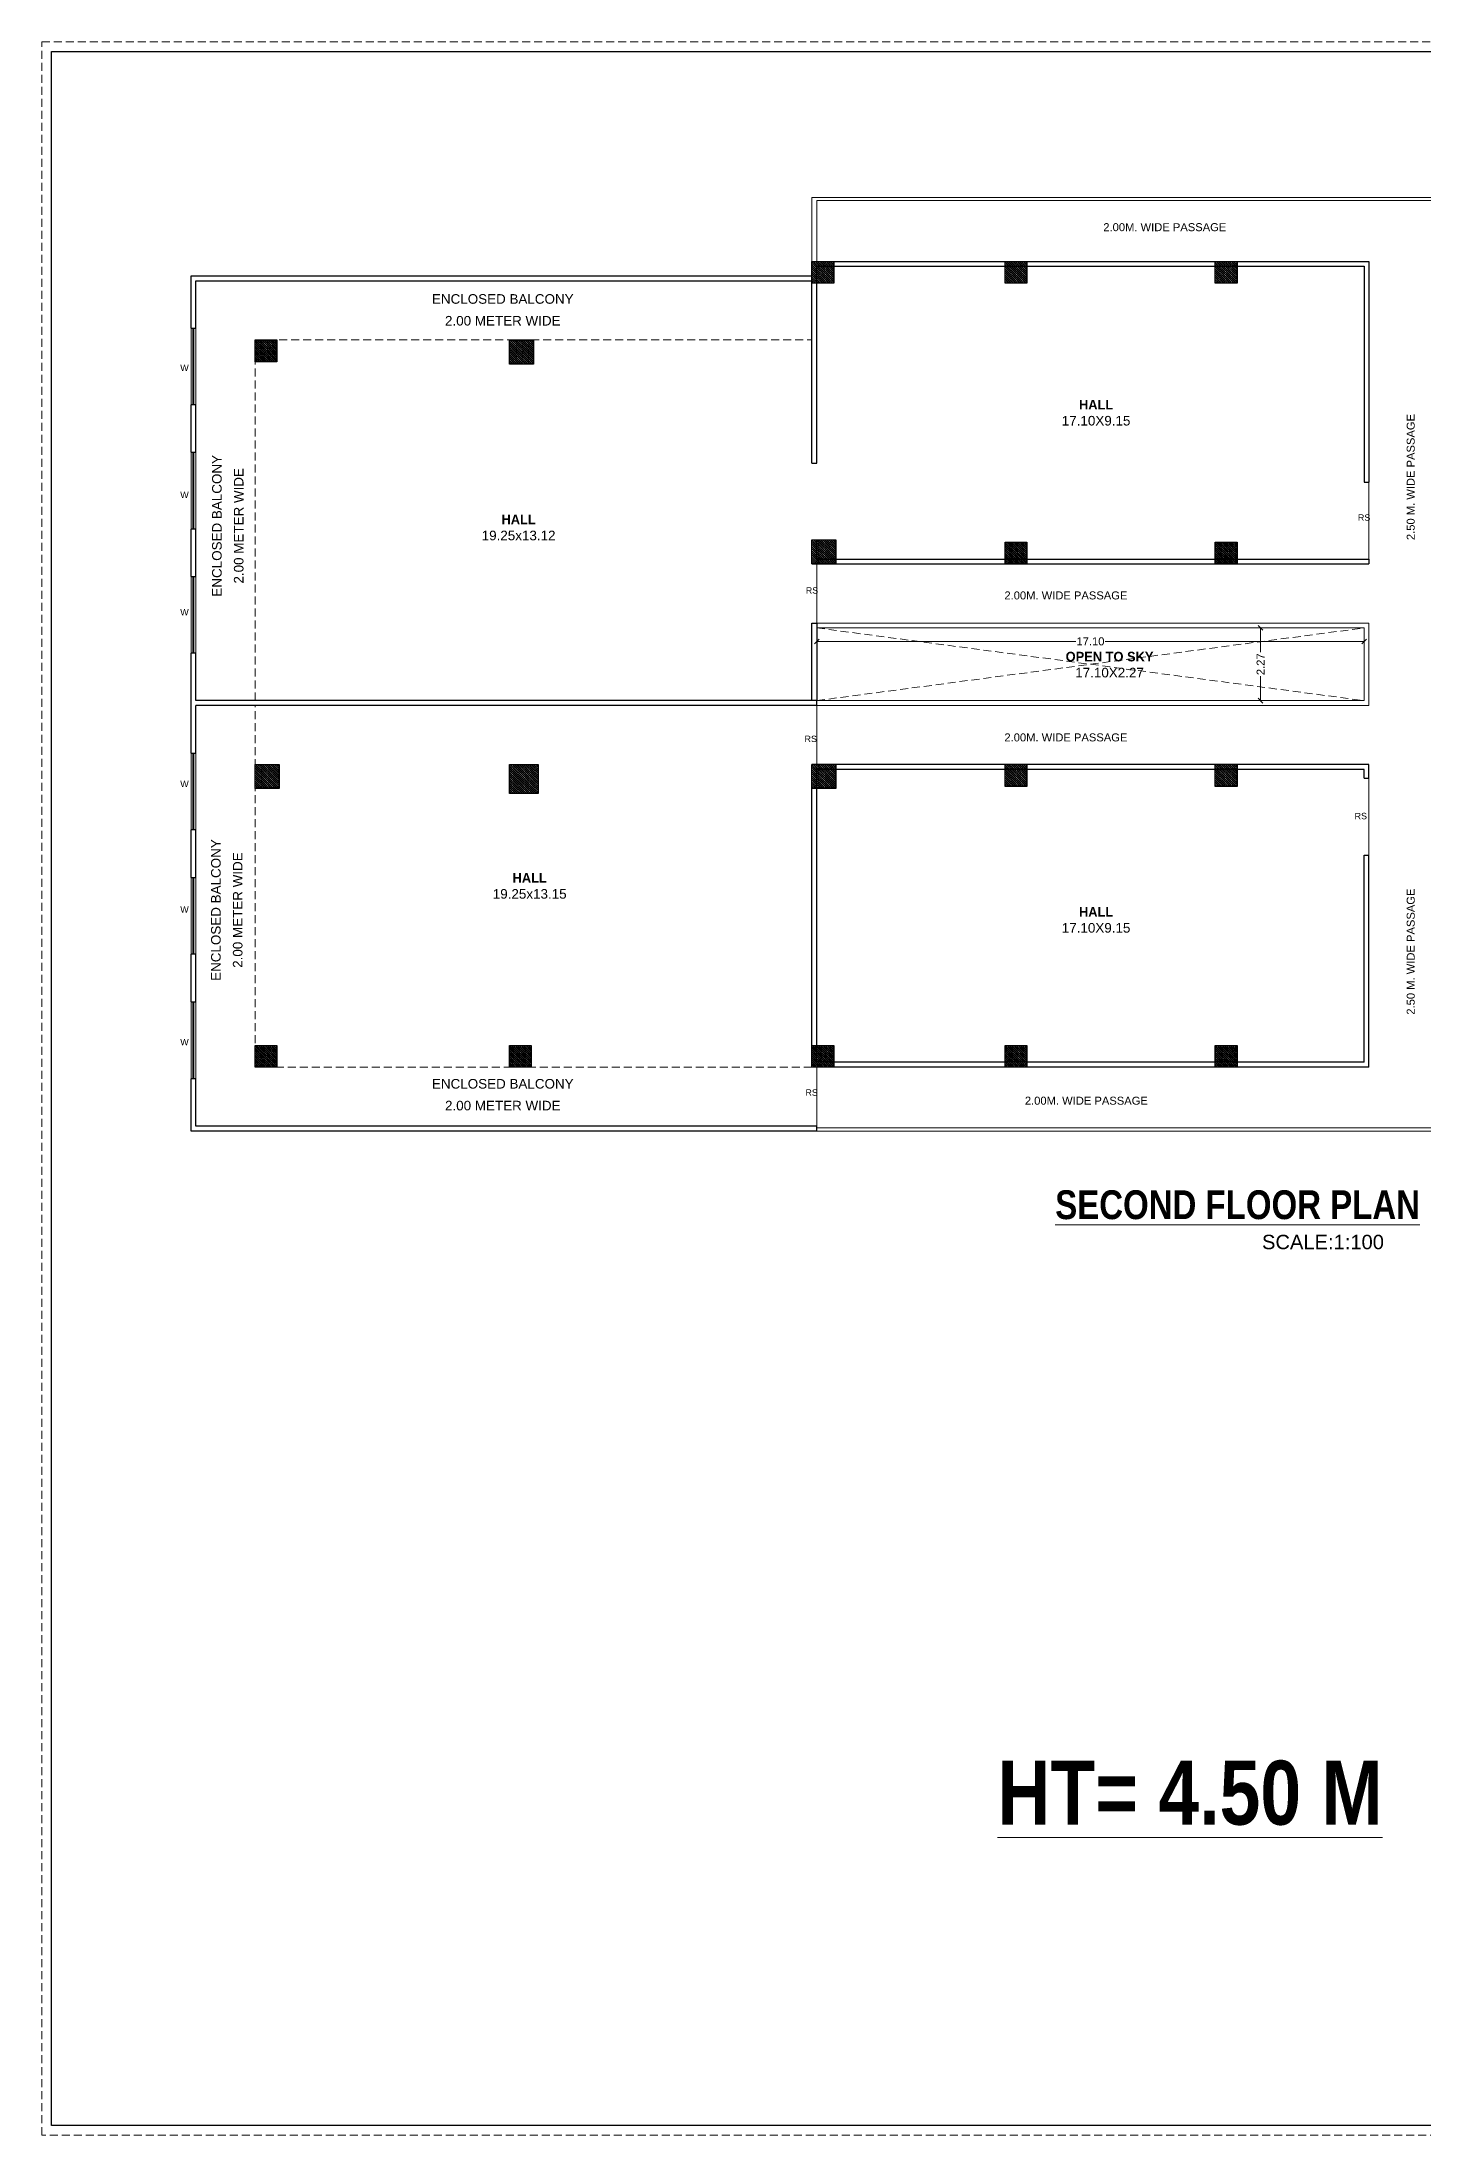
# Model space of a CAD drawing. Header units: feet. Extents: x 1354 to 2117, y 994 to 1430.
# Drawn here: x 1764.2 to 1807.4, y 994.2 to 1059.6 of the extents above; entities that cross this region are included whole.
import ezdxf

# ---------------------------------------------------------------- set-up
doc = ezdxf.new("R2010")
doc.units = ezdxf.units.FT
doc.linetypes.add('DASHED2', pattern=[0.375, 0.25, -0.125])
doc.linetypes.add('HIDDEN', pattern=[0.375, 0.25, -0.125])
for name, color, linetype, lineweight in [('COLUMN (DCPL)', 10, 'Continuous', 30), ('COLUMN HATCH (DCPL)', 42, 'Continuous', 5), ('DIAMENTION', 6, 'Continuous', 13), ('H', 253, 'Continuous', 5), ('tex', 7, 'Continuous', 15), ('wall', 7, 'Continuous', 30), ('WI', 252, 'Continuous', 9), ('WIN', 230, 'Continuous', 9)]:
    doc.layers.add(name, color=color, linetype=linetype, lineweight=lineweight)
doc.layers.add('Layer2', color=240, linetype='Continuous')
doc.styles.add('Arial Narrow', font='arial.ttf')
doc.styles.get("Standard").update_dxf_attribs({"font": 'arial.ttf'})
doc.dimstyles.new('SITE', dxfattribs={"dimtxt": 0.25, "dimasz": 0.15, "dimexe": 0.07, "dimexo": 0.07, "dimgap": 0.05, "dimtad": 0, "dimzin": 0, "dimdsep": 46, "dimtxsty": 'Arial Narrow', "dimblk": 'OBLIQUE', "dimcen": 0.09, "dimclrd": 4, "dimclre": 3, "dimclrt": 6, "dimadec": 0, "dimazin": 0, "dimtfac": 1, "dimtofl": 0, "dimtmove": 2, "dimatfit": 3, "dimfxl": 0.07, "dimfxlon": 1, "dimtolj": 1, "dimtzin": 0, "dimlwd": -1, "dimlwe": -1, "dimarcsym": 0})
pattern_1 = [(135, (7902.39748, 720.61888), (-0.03314563037, -0.03314563037), []), (135, (7902.39748, 720.652027), (-0.03314563037, -0.03314563037), [0, -0.046875])]

# ---------------------------------------------------------------- blocks, each defined once
blk = doc.blocks.new('_Oblique')
at = {"layer": 'Layer2', "color": 0, "lineweight": -2}
blk.add_line((-0.5, -0.5), (0.5, 0.5), dxfattribs=at)
blk = doc.blocks.new('*D175')
at = {"layer": 'DEFPOINTS', "color": 0}
for p in [(1802.3, 1041.25), (1805.536, 1041.25), (1805.536, 1038.978)]:
    blk.add_point(p, dxfattribs=at)
at = {"layer": 'DIAMENTION', "color": 3}
for p, q in [((1802.37, 1041.25), (1802.23, 1041.25)), ((1802.37, 1038.978), (1802.23, 1038.978))]:
    blk.add_line(p, q, dxfattribs=at)
at = {"layer": 'DIAMENTION', "color": 4}
for p, q in [((1802.3, 1041.25), (1802.3, 1040.491)), ((1802.3, 1038.978), (1802.3, 1039.737))]:
    blk.add_line(p, q, dxfattribs=at)
at = {"layer": 'DIAMENTION', "color": 4, "xscale": 0.15, "yscale": 0.15, "zscale": 0.15}
for p, rotation in [((1802.3, 1041.25), 90), ((1802.3, 1038.978), 270)]:
    blk.add_blockref('_Oblique', p, dxfattribs=dict(at, rotation=rotation))
at = {"layer": 'DIAMENTION', "color": 6, "insert": (1802.3, 1040.114), "char_height": 0.25, "attachment_point": 5, "rotation": 90, "style": 'Arial Narrow'}
blk.add_mtext('\\A1;2.27', dxfattribs=at)
blk = doc.blocks.new('*D176')
at = {"layer": 'DEFPOINTS', "color": 0}
for p in [(1788.436, 1041.25), (1805.536, 1041.25), (1805.536, 1040.828)]:
    blk.add_point(p, dxfattribs=at)
at = {"layer": 'DIAMENTION', "color": 3}
for p, q in [((1788.436, 1040.898), (1788.436, 1040.758)), ((1805.536, 1040.898), (1805.536, 1040.758))]:
    blk.add_line(p, q, dxfattribs=at)
at = {"layer": 'DIAMENTION', "color": 4}
for p, q in [((1788.436, 1040.828), (1796.526, 1040.828)), ((1805.536, 1040.828), (1797.445, 1040.828))]:
    blk.add_line(p, q, dxfattribs=at)
at = {"layer": 'DIAMENTION', "color": 4, "xscale": 0.15, "yscale": 0.15, "zscale": 0.15, "rotation": 180}
blk.add_blockref('_Oblique', (1788.436, 1040.828), dxfattribs=at)
at = {"layer": 'DIAMENTION', "color": 4, "xscale": 0.15, "yscale": 0.15, "zscale": 0.15}
blk.add_blockref('_Oblique', (1805.536, 1040.828), dxfattribs=at)
at = {"layer": 'DIAMENTION', "color": 6, "insert": (1796.986, 1040.828), "char_height": 0.25, "attachment_point": 5, "style": 'Arial Narrow'}
blk.add_mtext('\\A1;17.10', dxfattribs=at)

msp = doc.modelspace()

# ---------------------------------------------------------------- hatches: boundary and pattern name
at = {"layer": 'COLUMN HATCH (DCPL)'}
h = msp.add_hatch(dxfattribs=at)
h.set_pattern_fill('SACNCR', color=256, scale=0.5, angle=90, style=0)
h.set_pattern_definition(pattern_1)
h.paths.add_polyline_path([(1788.2856, 1052.0192), (1788.2856, 1052.6992), (1788.9656, 1052.6992), (1788.9656, 1052.0192)], flags=0)
h = msp.add_hatch(dxfattribs=at)
h.set_pattern_fill('SACNCR', color=256, scale=0.5, angle=90, style=0)
h.set_pattern_definition([(135, (7902.13248, 720.618886), (-0.03314563037, -0.03314563037), []), (135, (7902.13248, 720.65203), (-0.03314563037, -0.03314563037), [0, -0.046875])])
h.paths.add_polyline_path([(1794.3206, 1052.0192), (1794.3206, 1052.6992), (1795.0006, 1052.6992), (1795.0006, 1052.0192)], flags=0)
h = msp.add_hatch(dxfattribs=at)
h.set_pattern_fill('SACNCR', color=256, scale=0.5, angle=90, style=0)
h.set_pattern_definition([(135, (7902.39748, 720.618886), (-0.03314563037, -0.03314563037), []), (135, (7902.39748, 720.65203), (-0.03314563037, -0.03314563037), [0, -0.046875])])
h.paths.add_polyline_path([(1800.8856, 1052.0192), (1800.8856, 1052.6992), (1801.5656, 1052.6992), (1801.5656, 1052.0192)], flags=0)
h = msp.add_hatch(dxfattribs=at)
h.set_pattern_fill('SACNCR', color=256, scale=0.5, angle=90, style=0)
h.set_pattern_definition(pattern_1)
h.paths.add_polyline_path([(1770.8856, 1049.5649), (1770.8856, 1050.2449), (1771.5656, 1050.2449), (1771.5656, 1049.5649)], flags=0)
h = msp.add_hatch(dxfattribs=at)
h.set_pattern_fill('SACNCR', color=256, scale=0.5, angle=90, style=0)
h.set_pattern_definition([(135, (7902.43248, 720.58388), (-0.03314563037, -0.03314563037), []), (135, (7902.43248, 720.617027), (-0.03314563037, -0.03314563037), [0, -0.046875])])
h.paths.add_polyline_path([(1778.8356, 1049.4949), (1778.8356, 1050.2449), (1779.5856, 1050.2449), (1779.5856, 1049.4949)], flags=0)
h = msp.add_hatch(dxfattribs=at)
h.set_pattern_fill('SACNCR', color=256, scale=0.5, angle=90, style=0)
h.set_pattern_definition([(135, (7902.43248, 721.183886), (-0.03314563037, -0.03314563037), []), (135, (7902.43248, 721.21703), (-0.03314563037, -0.03314563037), [0, -0.046875])])
h.paths.add_polyline_path([(1788.2856, 1043.2492), (1788.2856, 1043.9992), (1789.0356, 1043.9992), (1789.0356, 1043.2492)], flags=0)
h = msp.add_hatch(dxfattribs=at)
h.set_pattern_fill('SACNCR', color=256, scale=0.5, angle=90, style=0)
h.set_pattern_definition([(135, (7902.13248, 721.148886), (-0.03314563037, -0.03314563037), []), (135, (7902.13248, 721.18203), (-0.03314563037, -0.03314563037), [0, -0.046875])])
h.paths.add_polyline_path([(1794.3206, 1043.2492), (1794.3206, 1043.9292), (1795.0006, 1043.9292), (1795.0006, 1043.2492)], flags=0)
h = msp.add_hatch(dxfattribs=at)
h.set_pattern_fill('SACNCR', color=256, scale=0.5, angle=90, style=0)
h.set_pattern_definition([(135, (7902.39748, 721.148886), (-0.03314563037, -0.03314563037), []), (135, (7902.39748, 721.18203), (-0.03314563037, -0.03314563037), [0, -0.046875])])
h.paths.add_polyline_path([(1800.8856, 1043.2492), (1800.8856, 1043.9292), (1801.5656, 1043.9292), (1801.5656, 1043.2492)], flags=0)
h = msp.add_hatch(dxfattribs=at)
h.set_pattern_fill('SACNCR', color=256, scale=0.5, angle=90, style=0)
h.set_pattern_definition([(135, (7902.43248, 720.583877), (-0.03314563037, -0.03314563037), []), (135, (7902.43248, 720.617023), (-0.03314563037, -0.03314563037), [0, -0.046875])])
h.paths.add_polyline_path([(1770.8856, 1036.2275), (1770.8856, 1036.9775), (1771.6356, 1036.9775), (1771.6356, 1036.2275)], flags=0)
h = msp.add_hatch(dxfattribs=at)
h.set_pattern_fill('SACNCR', color=256, scale=0.5, angle=90, style=0)
h.set_pattern_definition([(135, (7902.50748, 720.508877), (-0.03314563037, -0.03314563037), []), (135, (7902.50748, 720.542023), (-0.03314563037, -0.03314563037), [0, -0.046875])])
h.paths.add_polyline_path([(1778.8356, 1036.0775), (1778.8356, 1036.9775), (1779.7356, 1036.9775), (1779.7356, 1036.0775)], flags=0)
h = msp.add_hatch(dxfattribs=at)
h.set_pattern_fill('SACNCR', color=256, scale=0.5, angle=90, style=0)
h.set_pattern_definition([(135, (7902.43248, 720.583877), (-0.03314563037, -0.03314563037), []), (135, (7902.43248, 720.617023), (-0.03314563037, -0.03314563037), [0, -0.046875])])
h.paths.add_polyline_path([(1788.2856, 1036.2275), (1788.2856, 1036.9775), (1789.0356, 1036.9775), (1789.0356, 1036.2275)], flags=0)
h = msp.add_hatch(dxfattribs=at)
h.set_pattern_fill('SACNCR', color=256, scale=0.5, angle=90, style=0)
h.set_pattern_definition([(135, (7902.13318, 720.618877), (-0.03314563037, -0.03314563037), []), (135, (7902.13318, 720.652023), (-0.03314563037, -0.03314563037), [0, -0.046875])])
h.paths.add_polyline_path([(1794.3213, 1036.2975), (1794.3213, 1036.9775), (1795.0013, 1036.9775), (1795.0013, 1036.2975)], flags=0)
h = msp.add_hatch(dxfattribs=at)
h.set_pattern_fill('SACNCR', color=256, scale=0.5, angle=90, style=0)
h.set_pattern_definition([(135, (7902.39748, 720.618877), (-0.03314563037, -0.03314563037), []), (135, (7902.39748, 720.652023), (-0.03314563037, -0.03314563037), [0, -0.046875])])
h.paths.add_polyline_path([(1800.8856, 1036.2975), (1800.8856, 1036.9775), (1801.5656, 1036.9775), (1801.5656, 1036.2975)], flags=0)
h = msp.add_hatch(dxfattribs=at)
h.set_pattern_fill('SACNCR', color=256, scale=0.5, angle=90, style=0)
h.set_pattern_definition([(135, (7902.39748, 721.148877), (-0.03314563037, -0.03314563037), []), (135, (7902.39748, 721.182023), (-0.03314563037, -0.03314563037), [0, -0.046875])])
h.paths.add_polyline_path([(1770.8856, 1027.5275), (1770.8856, 1028.2075), (1771.5656, 1028.2075), (1771.5656, 1027.5275)], flags=0)
h = msp.add_hatch(dxfattribs=at)
h.set_pattern_fill('SACNCR', color=256, scale=0.5, angle=90, style=0)
h.set_pattern_definition([(135, (7902.39748, 721.148877), (-0.03314563037, -0.03314563037), []), (135, (7902.39748, 721.182023), (-0.03314563037, -0.03314563037), [0, -0.046875])])
h.paths.add_polyline_path([(1778.8356, 1027.5275), (1778.8356, 1028.2075), (1779.5156, 1028.2075), (1779.5156, 1027.5275)], flags=0)
h = msp.add_hatch(dxfattribs=at)
h.set_pattern_fill('SACNCR', color=256, scale=0.5, angle=90, style=0)
h.set_pattern_definition([(135, (7902.39748, 721.148877), (-0.03314563037, -0.03314563037), []), (135, (7902.39748, 721.182023), (-0.03314563037, -0.03314563037), [0, -0.046875])])
h.paths.add_polyline_path([(1788.2856, 1027.5275), (1788.2856, 1028.2075), (1788.9656, 1028.2075), (1788.9656, 1027.5275)], flags=0)
h = msp.add_hatch(dxfattribs=at)
h.set_pattern_fill('SACNCR', color=256, scale=0.5, angle=90, style=0)
h.set_pattern_definition([(135, (7902.13318, 721.148877), (-0.03314563037, -0.03314563037), []), (135, (7902.13318, 721.182023), (-0.03314563037, -0.03314563037), [0, -0.046875])])
h.paths.add_polyline_path([(1794.3213, 1027.5275), (1794.3213, 1028.2075), (1795.0013, 1028.2075), (1795.0013, 1027.5275)], flags=0)
h = msp.add_hatch(dxfattribs=at)
h.set_pattern_fill('SACNCR', color=256, scale=0.5, angle=90, style=0)
h.set_pattern_definition([(135, (7902.39748, 721.148877), (-0.03314563037, -0.03314563037), []), (135, (7902.39748, 721.182023), (-0.03314563037, -0.03314563037), [0, -0.046875])])
h.paths.add_polyline_path([(1800.8856, 1027.5275), (1800.8856, 1028.2075), (1801.5656, 1028.2075), (1801.5656, 1027.5275)], flags=0)

# ---------------------------------------------------------------- linework, layer by layer
at = {"layer": 'COLUMN (DCPL)'}
for points in [[(1788.2856, 1052.0192), (1788.2856, 1052.6992), (1788.9656, 1052.6992), (1788.9656, 1052.0192)], [(1794.3206, 1052.0192), (1794.3206, 1052.6992), (1795.0006, 1052.6992), (1795.0006, 1052.0192)], [(1800.8856, 1052.0192), (1800.8856, 1052.6992), (1801.5656, 1052.6992), (1801.5656, 1052.0192)], [(1770.8856, 1049.5649), (1770.8856, 1050.2449), (1771.5656, 1050.2449), (1771.5656, 1049.5649)], [(1778.8356, 1049.4949), (1778.8356, 1050.2449), (1779.5856, 1050.2449), (1779.5856, 1049.4949)], [(1788.2856, 1043.2492), (1788.2856, 1043.9992), (1789.0356, 1043.9992), (1789.0356, 1043.2492)], [(1794.3206, 1043.2492), (1794.3206, 1043.9292), (1795.0006, 1043.9292), (1795.0006, 1043.2492)], [(1800.8856, 1043.2492), (1800.8856, 1043.9292), (1801.5656, 1043.9292), (1801.5656, 1043.2492)], [(1770.8856, 1036.2275), (1770.8856, 1036.9775), (1771.6356, 1036.9775), (1771.6356, 1036.2275)], [(1778.8356, 1036.0775), (1778.8356, 1036.9775), (1779.7356, 1036.9775), (1779.7356, 1036.0775)], [(1788.2856, 1036.2275), (1788.2856, 1036.9775), (1789.0356, 1036.9775), (1789.0356, 1036.2275)], [(1794.3213, 1036.2975), (1794.3213, 1036.9775), (1795.0013, 1036.9775), (1795.0013, 1036.2975)], [(1800.8856, 1036.2975), (1800.8856, 1036.9775), (1801.5656, 1036.9775), (1801.5656, 1036.2975)], [(1770.8856, 1027.5275), (1770.8856, 1028.2075), (1771.5656, 1028.2075), (1771.5656, 1027.5275)], [(1778.8356, 1027.5275), (1778.8356, 1028.2075), (1779.5156, 1028.2075), (1779.5156, 1027.5275)], [(1788.2856, 1027.5275), (1788.2856, 1028.2075), (1788.9656, 1028.2075), (1788.9656, 1027.5275)], [(1794.3213, 1027.5275), (1794.3213, 1028.2075), (1795.0013, 1028.2075), (1795.0013, 1027.5275)], [(1800.8856, 1027.5275), (1800.8856, 1028.2075), (1801.5656, 1028.2075), (1801.5656, 1027.5275)]]:
    msp.add_lwpolyline(points, close=True, dxfattribs=at)
at = {"layer": 'DIAMENTION', "linetype": 'DASHED2'}
for p, q in [((1770.8856, 1038.9781), (1770.8856, 1050.2449)), ((1770.8856, 1050.2449), (1788.2856, 1050.2449)), ((1770.8856, 1027.5281), (1770.8856, 1038.8281)), ((1788.2856, 1027.5281), (1770.8856, 1027.5281))]:
    msp.add_line(p, q, dxfattribs=at)
at = {"layer": 'H', "linetype": 'HIDDEN'}
msp.add_lwpolyline([(1764.2261, 1059.5595), (1845.7211, 1059.5595), (1845.7211, 994.1591), (1764.2261, 994.1591)], close=True, dxfattribs=at)
at = {"layer": 'wall'}
for p, q in [((1788.2856, 1046.3992), (1788.2856, 1052.6998)), ((1788.2856, 1052.2449), (1788.2856, 1052.6998)), ((1788.2856, 1052.6998), (1805.6856, 1052.6998)), ((1788.4356, 1046.3992), (1788.4356, 1052.5498)), ((1788.4356, 1052.5498), (1805.5356, 1052.5498)), ((1805.5356, 1052.5498), (1805.5356, 1045.7998)), ((1805.6856, 1052.6998), (1805.6856, 1045.7998)), ((1768.8856, 1050.6157), (1768.8856, 1052.2449)), ((1768.8856, 1052.2449), (1788.2856, 1052.2449)), ((1769.0356, 1050.6157), (1769.0356, 1052.0949)), ((1769.0356, 1052.0949), (1788.2856, 1052.0949)), ((1768.8856, 1050.6157), (1769.0356, 1050.6157)), ((1768.8856, 1046.7365), (1768.8856, 1048.2157)), ((1769.0356, 1048.2157), (1768.8856, 1048.2157)), ((1769.0356, 1046.7365), (1769.0356, 1048.2157)), ((1768.8856, 1046.7365), (1769.0356, 1046.7365)), ((1788.2856, 1046.3992), (1788.4356, 1046.3992)), ((1805.5356, 1045.7998), (1805.6856, 1045.7998)), ((1768.8856, 1042.8573), (1768.8856, 1044.3365)), ((1769.0356, 1044.3365), (1768.8856, 1044.3365)), ((1769.0356, 1042.8573), (1769.0356, 1044.3365)), ((1788.2856, 1043.2498), (1788.2856, 1043.9992)), ((1788.2856, 1043.9992), (1788.4356, 1043.9992)), ((1788.4356, 1043.3998), (1788.4356, 1043.9992)), ((1788.2856, 1043.2498), (1805.6856, 1043.2498)), ((1788.4356, 1043.3998), (1805.6856, 1043.3998)), ((1805.6856, 1043.3998), (1805.6856, 1043.2498)), ((1768.8856, 1042.8573), (1769.0356, 1042.8573)), ((1768.8856, 1037.3406), (1768.8856, 1040.4573)), ((1769.0356, 1040.4573), (1768.8856, 1040.4573)), ((1769.0356, 1038.9781), (1769.0356, 1040.4573)), ((1788.4356, 1038.9781), (1769.0356, 1038.9781)), ((1769.0356, 1037.3406), (1769.0356, 1038.8281)), ((1788.4356, 1038.8281), (1769.0356, 1038.8281)), ((1788.4356, 1038.8281), (1788.4356, 1038.9781)), ((1768.8856, 1037.3406), (1769.0356, 1037.3406)), ((1788.2856, 1027.5281), (1788.2856, 1036.9781)), ((1805.6856, 1036.9781), (1788.2856, 1036.9781)), ((1788.7363, 1036.9781), (1788.2856, 1036.9781)), ((1788.4356, 1027.6781), (1788.4356, 1036.8281)), ((1805.5356, 1036.8281), (1788.4356, 1036.8281)), ((1788.7363, 1036.8281), (1788.4356, 1036.8281)), ((1805.5356, 1036.5531), (1805.5356, 1036.8281)), ((1805.6856, 1036.5531), (1805.6856, 1036.9781)), ((1805.5356, 1036.5531), (1805.6856, 1036.5531)), ((1768.8856, 1033.4531), (1768.8856, 1034.9406)), ((1769.0356, 1034.9406), (1768.8856, 1034.9406)), ((1769.0356, 1033.4531), (1769.0356, 1034.9406)), ((1805.5356, 1027.6781), (1805.5356, 1034.1531)), ((1805.5356, 1034.1531), (1805.6856, 1034.1531)), ((1805.6856, 1027.5281), (1805.6856, 1034.1531)), ((1768.8856, 1033.4531), (1769.0356, 1033.4531)), ((1768.8856, 1029.5656), (1768.8856, 1031.0531)), ((1769.0356, 1031.0531), (1768.8856, 1031.0531)), ((1769.0356, 1029.5656), (1769.0356, 1031.0531)), ((1768.8856, 1029.5656), (1769.0356, 1029.5656)), ((1805.6856, 1027.5281), (1788.2856, 1027.5281)), ((1805.5356, 1027.6781), (1788.4356, 1027.6781)), ((1768.8856, 1025.5281), (1768.8856, 1027.1656)), ((1769.0356, 1027.1656), (1768.8856, 1027.1656)), ((1769.0356, 1025.6781), (1769.0356, 1027.1656)), ((1788.4356, 1025.5281), (1768.8856, 1025.5281)), ((1788.4356, 1025.6781), (1769.0356, 1025.6781)), ((1788.4356, 1025.5281), (1788.4356, 1025.6781))]:
    msp.add_line(p, q, dxfattribs=at)
for points in [[(1764.5261, 1059.2595), (1845.4211, 1059.2595), (1845.4211, 994.4591), (1764.5261, 994.4591)], [(1788.2856, 1041.3998), (1788.4356, 1041.3998), (1788.4356, 1038.9781), (1788.2856, 1038.9781)]]:
    msp.add_lwpolyline(points, close=True, dxfattribs=at)
at = {"layer": 'WI', "linetype": 'DASHED2'}
for p, q in [((1788.4356, 1038.9781), (1805.5356, 1041.2498)), ((1788.4356, 1041.2498), (1805.5356, 1038.9781))]:
    msp.add_line(p, q, dxfattribs=at)
at = {"layer": 'WIN'}
for p, q in [((1788.2856, 1054.6998), (1832.0342, 1054.6998)), ((1788.2856, 1052.6998), (1788.2856, 1054.6998)), ((1788.4356, 1054.5998), (1831.8842, 1054.5998)), ((1788.4356, 1052.6998), (1788.4356, 1054.5998)), ((1768.8856, 1050.6157), (1768.8856, 1048.2157)), ((1768.9456, 1050.6157), (1768.9456, 1048.2157)), ((1768.9756, 1050.6157), (1768.9756, 1048.2157)), ((1769.0356, 1050.6157), (1769.0356, 1048.2157)), ((1768.8856, 1046.7365), (1768.8856, 1044.3365)), ((1768.9456, 1046.7365), (1768.9456, 1044.3365)), ((1768.9756, 1046.7365), (1768.9756, 1044.3365)), ((1769.0356, 1046.7365), (1769.0356, 1044.3365)), ((1805.6856, 1045.7998), (1805.6856, 1043.3998)), ((1788.4356, 1043.2498), (1788.4356, 1041.3998)), ((1768.8856, 1042.8573), (1768.8856, 1040.4573)), ((1768.9456, 1042.8573), (1768.9456, 1040.4573)), ((1768.9756, 1042.8573), (1768.9756, 1040.4573)), ((1769.0356, 1042.8573), (1769.0356, 1040.4573)), ((1788.2856, 1041.3998), (1805.6856, 1041.3998)), ((1788.4356, 1038.9781), (1788.4356, 1041.2498)), ((1788.4356, 1041.2498), (1805.5356, 1041.2498)), ((1805.5356, 1041.2498), (1805.5356, 1038.9781)), ((1805.6856, 1041.3998), (1805.6856, 1038.8281)), ((1805.5356, 1038.9781), (1788.4356, 1038.9781)), ((1805.6856, 1038.8281), (1788.4356, 1038.8281)), ((1788.4356, 1036.9781), (1788.4356, 1038.8281)), ((1768.8856, 1037.3406), (1768.8856, 1034.9406)), ((1768.9456, 1037.3406), (1768.9456, 1034.9406)), ((1768.9756, 1037.3406), (1768.9756, 1034.9406)), ((1769.0356, 1037.3406), (1769.0356, 1034.9406)), ((1805.6856, 1036.5531), (1805.6856, 1034.1531)), ((1768.8856, 1033.4531), (1768.8856, 1031.0531)), ((1768.9456, 1033.4531), (1768.9456, 1031.0531)), ((1768.9756, 1033.4531), (1768.9756, 1031.0531)), ((1769.0356, 1033.4531), (1769.0356, 1031.0531)), ((1768.8856, 1029.5656), (1768.8856, 1027.1656)), ((1768.9456, 1029.5656), (1768.9456, 1027.1656)), ((1768.9756, 1029.5656), (1768.9756, 1027.1656)), ((1769.0356, 1029.5656), (1769.0356, 1027.1656)), ((1788.4356, 1025.6781), (1788.4356, 1027.5281)), ((1788.4356, 1025.6281), (1824.9932, 1025.6281)), ((1788.4356, 1025.5281), (1824.9931, 1025.5281))]:
    msp.add_line(p, q, dxfattribs=at)

# ---------------------------------------------------------------- texts
at = {"layer": 'tex', "attachment_point": 9}
for s, insert, char_height, width in [('\\pxqd;2.00M. WIDE PASSAGE', (1803.7701, 1053.6414), 0.25, 6.383345), ('\\pxqc;ENCLOSED BALCONY', (1780.8896, 1051.3729), 0.3, 4.528107), ('\\pxqc;2.00 METER WIDE', (1780.8896, 1050.6917), 0.3, 4.528107), ('\\pxqc;W', (1768.8174, 1049.2739), 0.2, 0.27083), ('\\pxqc;{\\fCentury Gothic|b1|i0|c0|p34;HALL\\P}17.10X9.15', (1797.8433, 1047.5692), 0.3, 1.363256), ('\\pxqc;W', (1768.8174, 1045.3046), 0.2, 0.27083), ('\\pxqc;{\\fCentury Gothic|b1|i0|c0|p34;HALL\\P}19.25x13.12', (1780.1481, 1043.9835), 0.3, 2.055946), ('\\pxqc;RS', (1805.6708, 1044.5938), 0.2, 0.27083), ('\\pxqc;RS', (1788.4208, 1042.3188), 0.2, 0.27083), ('\\pxqc;W', (1768.8174, 1041.6396), 0.2, 0.27083), ('\\pxqd;2.00M. WIDE PASSAGE', (1800.6801, 1042.1362), 0.25, 6.383345), ('\\pxqc;{\\fCentury Gothic|b1|i0|c0|p34;OPEN TO SKY\\P}17.10X2.27', (1799.1615, 1039.699), 0.3, 3.15905), ('\\pxqd;2.00M. WIDE PASSAGE', (1800.6801, 1037.7002), 0.25, 6.383345), ('\\pxqc;RS', (1788.3817, 1037.6798), 0.2, 0.27083), ('\\pxqc;W', (1768.8174, 1036.2746), 0.2, 0.27083), ('\\pxqc;RS', (1805.5668, 1035.2689), 0.2, 0.27083), ('\\pxqc;{\\fCentury Gothic|b1|i0|c0|p34;HALL\\P}19.25x13.15', (1780.1481, 1032.7855), 0.3, 1.363256), ('\\pxqc;W', (1768.8174, 1032.3506), 0.2, 0.27083), ('\\pxqc;{\\fCentury Gothic|b1|i0|c0|p34;HALL\\P}17.10X9.15', (1797.8433, 1031.7246), 0.3, 1.363256), ('\\pxqc;W', (1768.8174, 1028.2093), 0.2, 0.27083), ('\\pxqc;ENCLOSED BALCONY', (1780.8896, 1026.8524), 0.3, 4.528107), ('\\pxqc;RS', (1788.4103, 1026.6286), 0.2, 0.27083), ('\\pxqc;2.00 METER WIDE', (1780.8896, 1026.1712), 0.3, 4.528107), ('\\pxqd;2.00M. WIDE PASSAGE', (1801.3192, 1026.3496), 0.25, 6.383345), ('\\pxqc;SCALE:1:100', (1804.4527, 1021.8322), 0.45, 0.406244)]:
    msp.add_mtext(s, dxfattribs=dict(at, insert=insert, char_height=char_height, width=width))
at = {"layer": 'tex', "attachment_point": 9, "rotation": 90}
for s, insert, char_height, width in [('\\pxqd;2.50 M. WIDE PASSAGE', (1807.1191, 1050.159), 0.25, 6.165468), ('\\pxqc;ENCLOSED BALCONY', (1769.8484, 1046.704), 0.3, 4.528107), ('\\pxqc;2.00 METER WIDE', (1770.5296, 1046.704), 0.3, 4.528107), ('\\pxqc;ENCLOSED BALCONY', (1769.8168, 1034.6983), 0.3, 4.528107), ('\\pxqc;2.00 METER WIDE', (1770.498, 1034.6983), 0.3, 4.528107), ('\\pxqd;2.50 M. WIDE PASSAGE', (1807.1191, 1035.3318), 0.25, 6.165468)]:
    msp.add_mtext(s, dxfattribs=dict(at, insert=insert, char_height=char_height, width=width))
at = {"layer": 'tex', "ltscale": 0.05, "attachment_point": 1}
for s, insert, char_height, width in [('\\pxqc;{\\fSwis721 Cn BT|b1|i0|c0|p34;\\LSECOND FLOOR PLAN}', (1793.2859, 1023.6785), 0.9, 16.592959), ('\\pxqc;{\\fSwis721 Cn BT|b1|i0|c0|p34;\\LHT= 4.50 M}', (1790.8478, 1005.8587), 2, 18.497896)]:
    msp.add_mtext(s, dxfattribs=dict(at, insert=insert, char_height=char_height, width=width))

# ---------------------------------------------------------------- dimensions: what is measured, and where the dimension line sits
at = {"layer": 'DIAMENTION'}
dim = msp.add_linear_dim(base=(1805.5356, 1040.8283), p1=(1788.4356, 1041.2498), p2=(1805.5356, 1041.2498), dimstyle='SITE', override={"dimfxl": 0.07, "dimfxlon": 1}, dxfattribs=at)
dim.commit()
dim.dimension.update_dxf_attribs({"geometry": '*D176', "text_midpoint": (1796.9856, 1040.8283)})
at = {"layer": 'DIAMENTION', "color": 1}
dim = msp.add_linear_dim(base=(1802.2999, 1041.2498), p1=(1805.5356, 1038.9781), p2=(1805.5356, 1041.2498), angle=90, dimstyle='SITE', override={"dimfxl": 0.07, "dimfxlon": 1}, dxfattribs=at)
dim.commit()
dim.dimension.update_dxf_attribs({"geometry": '*D175', "text_midpoint": (1802.2999, 1040.114)})

doc.saveas('drawing.dxf')
